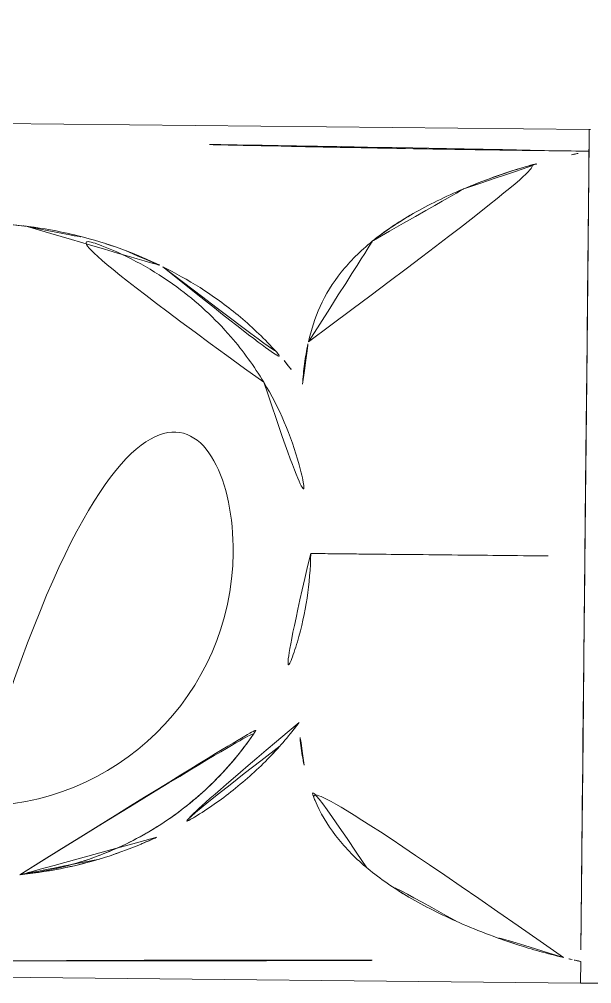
# Model space of a CAD drawing. Extents: x 16296681342 to 16296681993, y -37409617230 to -37409616753.
# Drawn here: x 16296681560.4 to 16296681571.8, y -37409617089.87 to -37409617070.67 of the extents above; entities that cross this region are included whole.
import ezdxf

# ---------------------------------------------------------------- set-up
doc = ezdxf.new("R2010")
doc.units = 0
doc.header["$LTSCALE"] = 10
doc.header["$MEASUREMENT"] = 0
doc.layers.get('0').update_dxf_attribs({"linetype": 'CONTINUOUS'})

msp = doc.modelspace()

# ---------------------------------------------------------------- linework, layer by layer
at = {"linetype": 'Continuous', "lineweight": 0, "extrusion": (0.010302, 0.999947, -2.22045e-16)}
for p, q in [((16296681521.750271, -37409617072.347679, -49.691856), (16296681571.74762, -37409617072.862793, -49.691856)), ((16296681571.747629, -37409617072.862793, -49.691856), (16296681521.75028, -37409617072.347679, -49.691856)), ((16296681571.747629, -37409617072.862793, -49.691856), (16296681521.75028, -37409617072.347679, -49.691856)), ((16296681571.747629, -37409617072.862297, -49.691856), (16296681571.743179, -37409617073.294769, -49.691856)), ((16296681571.747629, -37409617072.862297, -49.691856), (16296681571.747629, -37409617072.862328, -49.691856)), ((16296681571.747629, -37409617072.862297, -49.691856), (16296681571.747629, -37409617072.862297, -49.691856)), ((16296681571.743179, -37409617073.294769, -49.691856), (16296681571.743179, -37409617073.294769, -49.691856)), ((16296681560.54417, -37409617074.790993, -49.691856), (16296681560.54491, -37409617074.791077, -49.691856)), ((16296681560.411209, -37409617087.702133, -49.691856), (16296681560.411539, -37409617087.702103, -49.691856)), ((16296681560.4114, -37409617087.70211, -49.691856), (16296681560.411539, -37409617087.702103, -49.691856)), ((16296681521.57515, -37409617089.345886, -49.691856), (16296681571.572491, -37409617089.861, -49.691856)), ((16296681521.57515, -37409617089.345886, -49.691856), (16296681571.572491, -37409617089.861, -49.691856)), ((16296681521.575159, -37409617089.345886, -49.691856), (16296681571.572491, -37409617089.861, -49.691856)), ((16296681571.57695, -37409617089.428932, -49.691856), (16296681571.572491, -37409617089.861488, -49.691856)), ((16296681571.57695, -37409617089.428932, -49.691856), (16296681571.572491, -37409617089.86145, -49.691856)), ((16296681571.572491, -37409617089.86145, -49.691856), (16296681571.572491, -37409617089.861488, -49.691856)), ((16296681571.572491, -37409617089.861488, -49.691856), (16296681571.572491, -37409617089.861488, -49.691856))]:
    msp.add_line(p, q, dxfattribs=at)
at = {"linetype": 'Continuous', "lineweight": 0}
msp.add_arc((16296681559.56069, -37409617081.237267, -49.691856), 5.1, 269.4097517, 89.4097517, dxfattribs=at)
msp.add_arc((16296681559.56069, -37409617081.237267, -49.691856), 5.1, 269.4097517, 89.4097517, dxfattribs=at)
at = {"linetype": 'Continuous', "lineweight": 0, "extrusion": (-2.28757e-18, -2.22033e-16, -1)}
for centre, major_axis, ratio, start_param, end_param in [((16296681577.909031, -37409617082.027313, -49.691856), (12.266459, -4.29202), 0.643098173, -2.336698792, -2.304677947), ((16296681577.909031, -37409617082.027313, -49.691856), (12.266459, -4.29202), 0.643098173, -2.336698792, -2.304677947), ((16296681577.93981, -37409617080.775871, -49.691856), (-12.40114, -4.066329), 0.643933279, -0.820873354, -0.80489897), ((16296681577.93981, -37409617080.775871, -49.691856), (-12.40114, -4.066329), 0.643933279, -0.836772915, -0.80489897), ((16296681577.93981, -37409617080.775871, -49.691856), (-12.40114, -4.066329), 0.643933279, -0.836772915, -0.820873354)]:
    msp.add_ellipse(centre, major_axis=major_axis, ratio=ratio, start_param=start_param, end_param=end_param, dxfattribs=at)
at = {"linetype": 'Continuous', "lineweight": 0}
msp.add_ellipse((16296681560.5856, -37409617077.165916, -49.691856), major_axis=(-3.919713, 0.842796), ratio=0.582248328, start_param=-1.435765292, end_param=-1.233596046, dxfattribs=at)
msp.add_ellipse((16296681560.5856, -37409617077.165916, -49.691856), major_axis=(-3.919713, 0.842796), ratio=0.582248328, start_param=-1.435765292, end_param=-1.233596046, dxfattribs=at)
for points, knots in [([(16296681597.24876, -37409617070.668289, -49.691856), (16296681596.65003, -37409617072.288879, -49.691856), (16296681595.92926, -37409617073.914848, -49.691856), (16296681594.243959, -37409617076.958221, -49.691856), (16296681593.29026, -37409617078.39576, -49.691856), (16296681591.200001, -37409617080.99395, -49.691856), (16296681590.078659, -37409617082.17601, -49.691856), (16296681587.6831, -37409617084.28791, -49.691856), (16296681586.40925, -37409617085.234703, -49.691856), (16296681583.76182, -37409617086.853752, -49.691856), (16296681582.38905, -37409617087.543602, -49.691856), (16296681579.601339, -37409617088.643097, -49.691856), (16296681578.179899, -37409617089.069031, -49.691856), (16296681576.03643, -37409617089.50692, -49.691856), (16296681575.333941, -37409617089.619217, -49.691856), (16296681573.616369, -37409617089.817451, -49.691856), (16296681572.59284, -37409617089.871979, -49.691856), (16296681571.572491, -37409617089.861473, -49.691856)], [0, 0, 0, 0, 6.098894784, 6.098894784, 11.836618186, 11.836618186, 17.102555792, 17.102555792, 22.117539014, 22.117539014, 26.835699607, 26.835699607, 31.305347433, 31.305347433, 33.443554999, 33.443554999, 36.504766768, 36.504766768, 36.504766768, 36.504766768]), ([(16296681571.747629, -37409617072.862328, -49.691856), (16296681571.747629, -37409617072.862183, -49.691856), (16296681571.74464, -37409617073.152153, -49.691856), (16296681571.73896, -37409617073.704071, -49.691856), (16296681571.73469, -37409617074.117783, -49.691856), (16296681571.72891, -37409617074.678596, -49.691856), (16296681571.721979, -37409617075.352081, -49.691856), (16296681571.71966, -37409617075.576729, -49.691856), (16296681571.71722, -37409617075.813957, -49.691856), (16296681571.714661, -37409617076.062523, -49.691856), (16296681571.70442, -37409617077.056343, -49.691856), (16296681571.69231, -37409617078.231247, -49.691856), (16296681571.679541, -37409617079.470573, -49.691856), (16296681571.673161, -37409617080.090317, -49.691856), (16296681571.666611, -37409617080.726158, -49.691856), (16296681571.660061, -37409617081.361893, -49.691856), (16296681571.653509, -37409617081.997627, -49.691856), (16296681571.646959, -37409617082.633476, -49.691856), (16296681571.64057, -37409617083.25322, -49.691856), (16296681571.6278, -37409617084.492538, -49.691856), (16296681571.6157, -37409617085.667458, -49.691856), (16296681571.605459, -37409617086.661278, -49.691856), (16296681571.6029, -37409617086.909843, -49.691856), (16296681571.600451, -37409617087.147057, -49.691856), (16296681571.598141, -37409617087.371712, -49.691856), (16296681571.5912, -37409617088.045197, -49.691856), (16296681571.585421, -37409617088.606018, -49.691856), (16296681571.58116, -37409617089.019722, -49.691856), (16296681571.57547, -37409617089.57164, -49.691856), (16296681571.572491, -37409617089.861618, -49.691856), (16296681571.572491, -37409617089.861473, -49.691856)], [0.0000086778, 0.0000086778, 0.0000086778, 0.0000086778, 0.1428949628, 0.1428949628, 0.1428949628, 0.25, 0.25, 0.25, 0.2857257127, 0.2857257127, 0.2857257127, 0.4285684529, 0.4285684529, 0.4285684529, 0.5, 0.5, 0.5, 0.5714314785, 0.5714314785, 0.5714314785, 0.7142742589, 0.7142742589, 0.7142742589, 0.75, 0.75, 0.75, 0.8571049141, 0.8571049141, 0.8571049141, 0.9999912582, 0.9999912582, 0.9999912582, 0.9999912582]), ([(16296681571.743139, -37409617073.294769, -49.691856), (16296681571.269541, -37409617073.289368, -49.691856), (16296681570.795361, -37409617073.283363, -49.691856), (16296681570.320681, -37409617073.276817, -49.691856), (16296681570.083349, -37409617073.273537, -49.691856), (16296681569.845881, -37409617073.270142, -49.691856), (16296681569.608311, -37409617073.266617, -49.691856), (16296681569.489519, -37409617073.264847, -49.691856), (16296681569.370701, -37409617073.263069, -49.691856), (16296681569.25186, -37409617073.261253, -49.691856), (16296681569.19244, -37409617073.260338, -49.691856), (16296681569.133011, -37409617073.259422, -49.691856), (16296681569.07357, -37409617073.258499, -49.691856), (16296681569.014139, -37409617073.257584, -49.691856), (16296681568.91725, -37409617073.256058, -49.691856), (16296681568.895241, -37409617073.255707, -49.691856), (16296681568.7192, -37409617073.252937, -49.691856), (16296681568.39352, -37409617073.247688, -49.691856), (16296681567.917681, -37409617073.239372, -49.691856), (16296681567.67976, -37409617073.235207, -49.691856), (16296681567.404289, -37409617073.230278, -49.691856), (16296681567.09116, -37409617073.224426, -49.691856), (16296681566.934601, -37409617073.221519, -49.691856), (16296681566.76862, -37409617073.218369, -49.691856), (16296681566.59321, -37409617073.214973, -49.691856), (16296681566.417801, -37409617073.211594, -49.691856), (16296681566.18273, -37409617073.206932, -49.691856), (16296681566.03866, -37409617073.204033, -49.691856), (16296681563.733601, -37409617073.157631, -49.691856), (16296681561.817671, -37409617073.108963, -49.691856), (16296681560.29952, -37409617073.068672, -49.691856)], [0, 0, 0, 0, 0.125, 0.125, 0.125, 0.1875, 0.1875, 0.1875, 0.21875, 0.21875, 0.21875, 0.234375, 0.234375, 0.234375, 0.25, 0.25, 0.25, 0.375, 0.375, 0.375, 0.4375, 0.4375, 0.4375, 0.46875, 0.46875, 0.46875, 0.5, 0.5, 0.5, 1, 1, 1, 1]), ([(16296681571.743139, -37409617073.294769, -49.691856), (16296681571.269541, -37409617073.289368, -49.691856), (16296681570.795361, -37409617073.283363, -49.691856), (16296681570.320681, -37409617073.276817, -49.691856), (16296681570.083349, -37409617073.273537, -49.691856), (16296681569.845881, -37409617073.270142, -49.691856), (16296681569.608311, -37409617073.266617, -49.691856), (16296681569.489519, -37409617073.264847, -49.691856), (16296681569.370701, -37409617073.263069, -49.691856), (16296681569.25186, -37409617073.261253, -49.691856), (16296681569.19244, -37409617073.260338, -49.691856), (16296681569.133011, -37409617073.259422, -49.691856), (16296681569.07357, -37409617073.258499, -49.691856), (16296681569.014139, -37409617073.257584, -49.691856), (16296681568.91725, -37409617073.256058, -49.691856), (16296681568.895241, -37409617073.255707, -49.691856), (16296681568.7192, -37409617073.252937, -49.691856), (16296681568.39352, -37409617073.247688, -49.691856), (16296681567.917681, -37409617073.239372, -49.691856), (16296681567.67976, -37409617073.235207, -49.691856), (16296681567.404289, -37409617073.230278, -49.691856), (16296681567.09116, -37409617073.224426, -49.691856), (16296681566.934601, -37409617073.221519, -49.691856), (16296681566.76862, -37409617073.218369, -49.691856), (16296681566.59321, -37409617073.214973, -49.691856), (16296681566.417801, -37409617073.211594, -49.691856), (16296681566.18273, -37409617073.206932, -49.691856), (16296681566.03866, -37409617073.204033, -49.691856), (16296681563.733601, -37409617073.157631, -49.691856), (16296681561.817671, -37409617073.108963, -49.691856), (16296681560.29952, -37409617073.068672, -49.691856)], [0, 0, 0, 0, 0.125, 0.125, 0.125, 0.1875, 0.1875, 0.1875, 0.21875, 0.21875, 0.21875, 0.234375, 0.234375, 0.234375, 0.25, 0.25, 0.25, 0.375, 0.375, 0.375, 0.4375, 0.4375, 0.4375, 0.46875, 0.46875, 0.46875, 0.5, 0.5, 0.5, 1, 1, 1, 1]), ([(16296681566.157829, -37409617077.091301, -49.691856), (16296681566.21331, -37409617076.848221, -49.691856), (16296681566.289089, -37409617076.613037, -49.691856), (16296681566.39179, -37409617076.387497, -49.691856), (16296681566.500601, -37409617076.148537, -49.691856), (16296681566.639629, -37409617075.920418, -49.691856), (16296681566.81189, -37409617075.703957, -49.691856), (16296681566.98414, -37409617075.487503, -49.691856), (16296681567.189619, -37409617075.282707, -49.691856), (16296681567.428169, -37409617075.088768, -49.691856), (16296681567.666731, -37409617074.894821, -49.691856), (16296681567.93836, -37409617074.711723, -49.691856), (16296681568.24226, -37409617074.537857, -49.691856), (16296681568.54615, -37409617074.363991, -49.691856), (16296681568.88232, -37409617074.199371, -49.691856), (16296681569.247749, -37409617074.044968, -49.691856), (16296681569.62558, -37409617073.885307, -49.691856), (16296681570.0347, -37409617073.73658, -49.691856), (16296681570.468161, -37409617073.606483, -49.691856), (16296681570.766239, -37409617073.517014, -49.691856), (16296681571.07583, -37409617073.436348, -49.691856), (16296681571.395491, -37409617073.366158, -49.691856)], [0, 0, 0, 0, 0.141101593, 0.141101593, 0.141101593, 0.290606146, 0.290606146, 0.290606146, 0.440110698, 0.440110698, 0.440110698, 0.589615251, 0.589615251, 0.589615251, 0.739119803, 0.739119803, 0.739119803, 0.893698037, 0.893698037, 0.893698037, 1, 1, 1, 1]), ([(16296681569.272169, -37409617074.034683, -49.691856), (16296681569.64319, -37409617073.878929, -49.691856), (16296681570.044029, -37409617073.73378, -49.691856), (16296681570.468161, -37409617073.606483, -49.691856), (16296681570.766239, -37409617073.517014, -49.691856), (16296681571.07583, -37409617073.436348, -49.691856), (16296681571.395491, -37409617073.366158, -49.691856)], [0.742444862, 0.742444862, 0.742444862, 0.742444862, 0.8936980373, 0.8936980373, 0.8936980373, 1, 1, 1, 1]), ([(16296681571.659599, -37409617081.361893, -49.691856), (16296681571.66622, -37409617080.726181, -49.691856), (16296681571.672859, -37409617080.090302, -49.691856), (16296681571.67931, -37409617079.470573, -49.691856), (16296681571.69083, -37409617078.363037, -49.691856), (16296681571.70174, -37409617077.307167, -49.691856), (16296681571.711081, -37409617076.386581, -49.691856), (16296681571.712191, -37409617076.276604, -49.691856), (16296681571.713289, -37409617076.168533, -49.691856), (16296681571.714371, -37409617076.062508, -49.691856), (16296681571.724501, -37409617075.069183, -49.691856), (16296681571.733009, -37409617074.256042, -49.691856), (16296681571.738819, -37409617073.704063, -49.691856), (16296681571.74049, -37409617073.545914, -49.691856), (16296681571.74193, -37409617073.40921, -49.691856), (16296681571.743139, -37409617073.29467, -49.691856)], [0, 0, 0, 0, 0.17939837, 0.17939837, 0.17939837, 0.5, 0.5, 0.5, 0.538301801, 0.538301801, 0.538301801, 0.897174995, 0.897174995, 0.897174995, 1, 1, 1, 1]), ([(16296681571.73266, -37409617074.291924, -49.691856), (16296681571.734949, -37409617074.072357, -49.691856), (16296681571.73702, -37409617073.875603, -49.691856), (16296681571.738819, -37409617073.704063, -49.691856), (16296681571.74049, -37409617073.545914, -49.691856), (16296681571.74193, -37409617073.40921, -49.691856), (16296681571.743139, -37409617073.29467, -49.691856)], [0.7856506378, 0.7856506378, 0.7856506378, 0.7856506378, 0.8971749949, 0.8971749949, 0.8971749949, 1, 1, 1, 1]), ([(16296681567.449881, -37409617075.071228, -49.691856), (16296681567.68317, -37409617074.883774, -49.691856), (16296681567.94754, -37409617074.706467, -49.691856), (16296681568.24226, -37409617074.537857, -49.691856), (16296681568.54615, -37409617074.363991, -49.691856), (16296681568.88232, -37409617074.199371, -49.691856), (16296681569.247749, -37409617074.044968, -49.691856), (16296681569.255871, -37409617074.041527, -49.691856), (16296681569.264021, -37409617074.038101, -49.691856), (16296681569.272169, -37409617074.034683, -49.691856)], [0.4446255049, 0.4446255049, 0.4446255049, 0.4446255049, 0.5896152508, 0.5896152508, 0.5896152508, 0.7391198033, 0.7391198033, 0.7391198033, 0.742444862, 0.742444862, 0.742444862, 0.742444862]), ([(16296681560.55953, -37409617074.793053, -49.691856), (16296681560.56925, -37409617074.794197, -49.691856), (16296681560.57897, -37409617074.795387, -49.691856), (16296681560.58869, -37409617074.796593, -49.691856), (16296681560.87841, -37409617074.832329, -49.691856), (16296681561.170731, -37409617074.884499, -49.691856), (16296681561.462811, -37409617074.953011, -49.691856), (16296681562.04698, -37409617075.090027, -49.691856), (16296681562.63022, -37409617075.292458, -49.691856), (16296681563.18734, -37409617075.560562, -49.691856), (16296681563.211309, -37409617075.572098, -49.691856), (16296681563.235229, -37409617075.583763, -49.691856), (16296681563.2591, -37409617075.595543, -49.691856)], [0, 0, 0, 0, 0.0107567867, 0.0107567867, 0.0107567867, 0.3313094107, 0.3313094107, 0.3313094107, 0.9724146586, 0.9724146586, 0.9724146586, 0.9999999997, 0.9999999997, 0.9999999997, 0.9999999997]), ([(16296681560.55953, -37409617074.793053, -49.691856), (16296681560.56925, -37409617074.794197, -49.691856), (16296681560.57897, -37409617074.795387, -49.691856), (16296681560.58869, -37409617074.796593, -49.691856), (16296681560.87841, -37409617074.832329, -49.691856), (16296681561.170731, -37409617074.884499, -49.691856), (16296681561.462811, -37409617074.953011, -49.691856), (16296681561.685169, -37409617075.005173, -49.691856), (16296681561.907379, -37409617075.066803, -49.691856), (16296681562.12808, -37409617075.137917, -49.691856)], [0, 0, 0, 0, 0.0107567867, 0.0107567867, 0.0107567867, 0.3313094107, 0.3313094107, 0.3313094107, 0.575333374, 0.575333374, 0.575333374, 0.575333374]), ([(16296681565.268471, -37409617077.894127, -49.691856), (16296681565.07728, -37409617077.57592, -49.691856), (16296681564.570431, -37409617076.876091, -49.691856), (16296681563.51413, -37409617075.899361, -49.691856), (16296681562.11865, -37409617075.132828, -49.691856), (16296681561.0571, -37409617074.859917, -49.691856), (16296681560.54414, -37409617074.791229, -49.691856)], [0, 0, 0, 0, 0.190624736, 0.441955884, 0.733882822, 1, 1, 1, 1]), ([(16296681565.268471, -37409617077.894127, -49.691856), (16296681565.07728, -37409617077.57592, -49.691856), (16296681564.570431, -37409617076.876091, -49.691856), (16296681563.51413, -37409617075.899361, -49.691856), (16296681562.11865, -37409617075.132828, -49.691856), (16296681561.0571, -37409617074.859917, -49.691856), (16296681560.54414, -37409617074.791229, -49.691856)], [0, 0, 0, 0, 0.190624736, 0.441955884, 0.733882822, 1, 1, 1, 1]), ([(16296681566.157829, -37409617077.091301, -49.691856), (16296681566.21331, -37409617076.848221, -49.691856), (16296681566.289089, -37409617076.613037, -49.691856), (16296681566.39179, -37409617076.387497, -49.691856), (16296681566.500601, -37409617076.148537, -49.691856), (16296681566.639629, -37409617075.920418, -49.691856), (16296681566.81189, -37409617075.703957, -49.691856), (16296681566.98414, -37409617075.487503, -49.691856), (16296681567.189619, -37409617075.282707, -49.691856), (16296681567.428169, -37409617075.088768, -49.691856), (16296681567.435381, -37409617075.082909, -49.691856), (16296681567.44261, -37409617075.077057, -49.691856), (16296681567.449881, -37409617075.071228, -49.691856)], [0, 0, 0, 0, 0.1411015935, 0.1411015935, 0.1411015935, 0.2906061459, 0.2906061459, 0.2906061459, 0.4401106984, 0.4401106984, 0.4401106984, 0.4446255049, 0.4446255049, 0.4446255049, 0.4446255049]), ([(16296681562.515459, -37409617075.273201, -49.691856), (16296681562.74247, -37409617075.358719, -49.691856), (16296681562.966949, -37409617075.454514, -49.691856), (16296681563.18734, -37409617075.560562, -49.691856), (16296681563.211309, -37409617075.572098, -49.691856), (16296681563.235229, -37409617075.583763, -49.691856), (16296681563.2591, -37409617075.595543, -49.691856)], [0.7187973064, 0.7187973064, 0.7187973064, 0.7187973064, 0.9724146586, 0.9724146586, 0.9724146586, 0.9999999997, 0.9999999997, 0.9999999997, 0.9999999997]), ([(16296681563.2591, -37409617075.595543, -49.691856), (16296681563.51264, -37409617075.720657, -49.691856), (16296681563.760509, -37409617075.859512, -49.691856), (16296681564.000469, -37409617076.012207, -49.691856), (16296681564.26302, -37409617076.179298, -49.691856), (16296681564.51609, -37409617076.362968, -49.691856), (16296681564.75713, -37409617076.562492, -49.691856), (16296681565.009439, -37409617076.771347, -49.691856), (16296681565.248569, -37409617076.997597, -49.691856), (16296681565.471741, -37409617077.239014, -49.691856), (16296681565.674919, -37409617077.458794, -49.691856), (16296681565.86488, -37409617077.691132, -49.691856), (16296681566.040449, -37409617077.934669, -49.691856)], [0, 0, 0, 0, 0.233523168, 0.233523168, 0.233523168, 0.489034511, 0.489034511, 0.489034511, 0.756500408, 0.756500408, 0.756500408, 1, 1, 1, 1]), ([(16296681563.2591, -37409617075.595543, -49.691856), (16296681563.51264, -37409617075.720657, -49.691856), (16296681563.760509, -37409617075.859512, -49.691856), (16296681564.000469, -37409617076.012207, -49.691856), (16296681564.26302, -37409617076.179298, -49.691856), (16296681564.51609, -37409617076.362968, -49.691856), (16296681564.75713, -37409617076.562492, -49.691856), (16296681565.009439, -37409617076.771347, -49.691856), (16296681565.248569, -37409617076.997597, -49.691856), (16296681565.471741, -37409617077.239014, -49.691856), (16296681565.54011, -37409617077.31295, -49.691856), (16296681565.60697, -37409617077.388321, -49.691856), (16296681565.672291, -37409617077.465057, -49.691856)], [0, 0, 0, 0, 0.2335231675, 0.2335231675, 0.2335231675, 0.4890345114, 0.4890345114, 0.4890345114, 0.7565004083, 0.7565004083, 0.7565004083, 0.8384265562, 0.8384265562, 0.8384265562, 0.8384265562]), ([(16296681571.71101, -37409617076.392982, -49.691856), (16296681571.711029, -37409617076.390846, -49.691856), (16296681571.71106, -37409617076.38871, -49.691856), (16296681571.711081, -37409617076.386581, -49.691856), (16296681571.712191, -37409617076.276604, -49.691856), (16296681571.713289, -37409617076.168533, -49.691856), (16296681571.714371, -37409617076.062508, -49.691856), (16296681571.71641, -37409617075.862358, -49.691856), (16296681571.71839, -37409617075.669518, -49.691856), (16296681571.720289, -37409617075.484657, -49.691856)], [0.4992571652, 0.4992571652, 0.4992571652, 0.4992571652, 0.5, 0.5, 0.5, 0.5383018012, 0.5383018012, 0.5383018012, 0.6106146459, 0.6106146459, 0.6106146459, 0.6106146459]), ([(16296681566.040449, -37409617077.934669, -49.691856), (16296681566.04899, -37409617077.797607, -49.691856), (16296681566.074949, -37409617077.527069, -49.691856), (16296681566.122549, -37409617077.249313, -49.691856), (16296681566.15452, -37409617077.105782, -49.691856), (16296681566.157829, -37409617077.091301, -49.691856)], [0, 0, 0, 0, 0.473484946, 0.946794463, 1, 1, 1, 1]), ([(16296681566.040449, -37409617077.934563, -49.691856), (16296681566.04899, -37409617077.797539, -49.691856), (16296681566.074949, -37409617077.527039, -49.691856), (16296681566.122549, -37409617077.249313, -49.691856), (16296681566.15452, -37409617077.105782, -49.691856), (16296681566.157829, -37409617077.091301, -49.691856)], [0.0001236538, 0.0001236538, 0.0001236538, 0.0001236538, 0.4734849463, 0.946794463, 1, 1, 1, 1]), ([(16296681565.268471, -37409617077.894127, -49.691856), (16296681565.577829, -37409617078.407112, -49.691856), (16296681565.81443, -37409617078.959099, -49.691856), (16296681566.13007, -37409617080.113022, -49.691856), (16296681566.208811, -37409617080.708549, -49.691856), (16296681566.20277, -37409617081.305717, -49.691856)], [0.000001, 0.000001, 0.000001, 0.000001, 0.1797135652, 0.1797135652, 0.3578813951, 0.3578813951, 0.3578813951, 0.3578813951]), ([(16296681565.268471, -37409617077.894127, -49.691856), (16296681565.577829, -37409617078.407112, -49.691856), (16296681565.81443, -37409617078.959099, -49.691856), (16296681566.13007, -37409617080.113022, -49.691856), (16296681566.208811, -37409617080.708549, -49.691856), (16296681566.20277, -37409617081.305717, -49.691856)], [0.000001, 0.000001, 0.000001, 0.000001, 0.1797135652, 0.1797135652, 0.3578813951, 0.3578813951, 0.3578813951, 0.3578813951]), ([(16296681571.664471, -37409617080.894432, -49.691856), (16296681571.66946, -37409617080.415291, -49.691856), (16296681571.67444, -37409617079.938316, -49.691856), (16296681571.67931, -37409617079.470573, -49.691856), (16296681571.681801, -37409617079.230492, -49.691856), (16296681571.684271, -37409617078.992844, -49.691856), (16296681571.68671, -37409617078.758469, -49.691856)], [0.043992588, 0.043992588, 0.043992588, 0.043992588, 0.1793983695, 0.1793983695, 0.1793983695, 0.2488939364, 0.2488939364, 0.2488939364, 0.2488939364]), ([(16296681566.20277, -37409617081.305717, -49.691856), (16296681566.19652, -37409617081.900963, -49.691856), (16296681566.106079, -37409617082.492828, -49.691856), (16296681565.768829, -37409617083.636574, -49.691856), (16296681565.522421, -37409617084.182152, -49.691856), (16296681565.204439, -37409617084.687622, -49.691856)], [-0.3567932184, -0.3567932184, -0.3567932184, -0.3567932184, -0.1791535104, -0.1791535104, -0.000001, -0.000001, -0.000001, -0.000001]), ([(16296681566.20277, -37409617081.305717, -49.691856), (16296681566.19652, -37409617081.900963, -49.691856), (16296681566.106079, -37409617082.492828, -49.691856), (16296681565.768829, -37409617083.636574, -49.691856), (16296681565.522421, -37409617084.182152, -49.691856), (16296681565.204439, -37409617084.687622, -49.691856)], [-0.3567932184, -0.3567932184, -0.3567932184, -0.3567932184, -0.1791535104, -0.1791535104, -0.000001, -0.000001, -0.000001, -0.000001]), ([(16296681566.20277, -37409617081.305717, -49.691856), (16296681566.22356, -37409617081.305931, -49.691856), (16296681566.25189, -37409617081.306221, -49.691856), (16296681566.2875, -37409617081.306587, -49.691856), (16296681566.371189, -37409617081.307449, -49.691856), (16296681566.495131, -37409617081.308708, -49.691856), (16296681566.65637, -37409617081.310371, -49.691856), (16296681566.81761, -37409617081.312027, -49.691856), (16296681567.01614, -37409617081.314102, -49.691856), (16296681567.244699, -37409617081.31646, -49.691856), (16296681567.473261, -37409617081.318817, -49.691856), (16296681567.73184, -37409617081.321457, -49.691856), (16296681568.010639, -37409617081.324303, -49.691856), (16296681568.289431, -37409617081.327133, -49.691856), (16296681568.58844, -37409617081.330147, -49.691856), (16296681568.897091, -37409617081.333328, -49.691856), (16296681569.20574, -37409617081.336517, -49.691856), (16296681569.524031, -37409617081.339867, -49.691856), (16296681569.84218, -37409617081.34317, -49.691856), (16296681570.16032, -37409617081.346474, -49.691856), (16296681570.478319, -37409617081.349716, -49.691856), (16296681570.784969, -37409617081.352882, -49.691856), (16296681571.09144, -37409617081.356041, -49.691856), (16296681571.38657, -37409617081.359108, -49.691856), (16296681571.659599, -37409617081.361893, -49.691856)], [0.0000000036, 0.0000000036, 0.0000000036, 0.0000000036, 0.0573038044, 0.0573038044, 0.0573038044, 0.1919862238, 0.1919862238, 0.1919862238, 0.3266686433, 0.3266686433, 0.3266686433, 0.4613510627, 0.4613510627, 0.4613510627, 0.5960334821, 0.5960334821, 0.5960334821, 0.7307159015, 0.7307159015, 0.7307159015, 0.8653983209, 0.8653983209, 0.8653983209, 1, 1, 1, 1]), ([(16296681566.20277, -37409617081.305717, -49.691856), (16296681566.22356, -37409617081.305931, -49.691856), (16296681566.25189, -37409617081.306221, -49.691856), (16296681566.2875, -37409617081.306587, -49.691856), (16296681566.371189, -37409617081.307449, -49.691856), (16296681566.495131, -37409617081.308708, -49.691856), (16296681566.65637, -37409617081.310371, -49.691856), (16296681566.81761, -37409617081.312027, -49.691856), (16296681567.01614, -37409617081.314102, -49.691856), (16296681567.244699, -37409617081.31646, -49.691856), (16296681567.473261, -37409617081.318817, -49.691856), (16296681567.73184, -37409617081.321457, -49.691856), (16296681568.010639, -37409617081.324303, -49.691856), (16296681568.289431, -37409617081.327133, -49.691856), (16296681568.58844, -37409617081.330147, -49.691856), (16296681568.897091, -37409617081.333328, -49.691856), (16296681569.20574, -37409617081.336517, -49.691856), (16296681569.524031, -37409617081.339867, -49.691856), (16296681569.84218, -37409617081.34317, -49.691856), (16296681570.16032, -37409617081.346474, -49.691856), (16296681570.478319, -37409617081.349716, -49.691856), (16296681570.784969, -37409617081.352882, -49.691856), (16296681571.09144, -37409617081.356041, -49.691856), (16296681571.38657, -37409617081.359108, -49.691856), (16296681571.659599, -37409617081.361893, -49.691856)], [0.0000000036, 0.0000000036, 0.0000000036, 0.0000000036, 0.0573038044, 0.0573038044, 0.0573038044, 0.1919862238, 0.1919862238, 0.1919862238, 0.3266686433, 0.3266686433, 0.3266686433, 0.4613510627, 0.4613510627, 0.4613510627, 0.5960334821, 0.5960334821, 0.5960334821, 0.7307159015, 0.7307159015, 0.7307159015, 0.8653983209, 0.8653983209, 0.8653983209, 1, 1, 1, 1]), ([(16296681571.659599, -37409617081.361893, -49.691856), (16296681571.65522, -37409617081.787697, -49.691856), (16296681571.65056, -37409617082.212303, -49.691856), (16296681571.64617, -37409617082.632881, -49.691856), (16296681571.641411, -37409617083.087517, -49.691856), (16296681571.636959, -37409617083.537453, -49.691856), (16296681571.63258, -37409617083.975883, -49.691856), (16296681571.62837, -37409617084.39782, -49.691856), (16296681571.624241, -37409617084.809113, -49.691856), (16296681571.620199, -37409617085.204369, -49.691856), (16296681571.61615, -37409617085.599411, -49.691856), (16296681571.6122, -37409617085.978439, -49.691856), (16296681571.608521, -37409617086.337257, -49.691856), (16296681571.604839, -37409617086.696068, -49.691856), (16296681571.601379, -37409617087.034477, -49.691856), (16296681571.59819, -37409617087.348663, -49.691856), (16296681571.594999, -37409617087.662933, -49.691856), (16296681571.592079, -37409617087.95295, -49.691856), (16296681571.589399, -37409617088.215057, -49.691856), (16296681571.586611, -37409617088.48777, -49.691856), (16296681571.58408, -37409617088.730263, -49.691856), (16296681571.58193, -37409617088.938911, -49.691856), (16296681571.579941, -37409617089.131531, -49.691856), (16296681571.57827, -37409617089.295303, -49.691856), (16296681571.57691, -37409617089.428871, -49.691856)], [0, 0, 0, 0, 0.120157691, 0.120157691, 0.120157691, 0.250048936, 0.250048936, 0.250048936, 0.375057775, 0.375057775, 0.375057775, 0.5, 0.5, 0.5, 0.62493972, 0.62493972, 0.62493972, 0.749917802, 0.749917802, 0.749917802, 0.879953358, 0.879953358, 0.879953358, 1, 1, 1, 1]), ([(16296681571.654699, -37409617081.82946, -49.691856), (16296681571.65184, -37409617082.098396, -49.691856), (16296681571.648951, -37409617082.366463, -49.691856), (16296681571.64617, -37409617082.632881, -49.691856), (16296681571.641451, -37409617083.083702, -49.691856), (16296681571.63703, -37409617083.529892, -49.691856), (16296681571.63269, -37409617083.964821, -49.691856)], [0.0440394607, 0.0440394607, 0.0440394607, 0.0440394607, 0.120157691, 0.120157691, 0.120157691, 0.2489570807, 0.2489570807, 0.2489570807, 0.2489570807]), ([(16296681571.63269, -37409617083.964821, -49.691856), (16296681571.63266, -37409617083.968513, -49.691856), (16296681571.63262, -37409617083.972191, -49.691856), (16296681571.63258, -37409617083.975883, -49.691856), (16296681571.62837, -37409617084.39782, -49.691856), (16296681571.624241, -37409617084.809113, -49.691856), (16296681571.620199, -37409617085.204369, -49.691856), (16296681571.616171, -37409617085.597351, -49.691856), (16296681571.61224, -37409617085.974487, -49.691856), (16296681571.60858, -37409617086.33165, -49.691856)], [0.2489570807, 0.2489570807, 0.2489570807, 0.2489570807, 0.2500489362, 0.2500489362, 0.2500489362, 0.3750577746, 0.3750577746, 0.3750577746, 0.4993489249, 0.4993489249, 0.4993489249, 0.4993489249]), ([(16296681565.971029, -37409617084.672623, -49.691856), (16296681565.79048, -37409617084.912483, -49.691856), (16296681565.595779, -37409617085.140862, -49.691856), (16296681565.388109, -37409617085.356407, -49.691856), (16296681565.160009, -37409617085.593163, -49.691856), (16296681564.916269, -37409617085.814438, -49.691856), (16296681564.65971, -37409617086.018059, -49.691856), (16296681564.41461, -37409617086.212578, -49.691856), (16296681564.15781, -37409617086.390991, -49.691856), (16296681563.89187, -37409617086.552628, -49.691856), (16296681563.648821, -37409617086.700363, -49.691856), (16296681563.39814, -37409617086.834068, -49.691856), (16296681563.14208, -37409617086.953941, -49.691856)], [0.000000441, 0.000000441, 0.000000441, 0.000000441, 0.2434995917, 0.2434995917, 0.2434995917, 0.5109654886, 0.5109654886, 0.5109654886, 0.7664768325, 0.7664768325, 0.7664768325, 1, 1, 1, 1]), ([(16296681560.41151, -37409617087.701828, -49.691856), (16296681560.548479, -37409617087.686333, -49.691856), (16296681560.68494, -37409617087.666473, -49.691856), (16296681560.820709, -37409617087.642311, -49.691856), (16296681561.25313, -37409617087.565353, -49.691856), (16296681561.67856, -37409617087.444672, -49.691856), (16296681562.087379, -37409617087.282463, -49.691856), (16296681562.482149, -37409617087.125809, -49.691856), (16296681562.86145, -37409617086.930443, -49.691856), (16296681563.21784, -37409617086.700302, -49.691856), (16296681563.5758, -37409617086.469162, -49.691856), (16296681563.91065, -37409617086.20295, -49.691856), (16296681564.2167, -37409617085.906647, -49.691856), (16296681564.52416, -37409617085.609001, -49.691856), (16296681564.802549, -37409617085.280952, -49.691856), (16296681565.04604, -37409617084.928322, -49.691856), (16296681565.100611, -37409617084.849289, -49.691856), (16296681565.153419, -37409617084.76902, -49.691856), (16296681565.204439, -37409617084.687622, -49.691856)], [0.0000000912, 0.0000000912, 0.0000000912, 0.0000000912, 0.0706795472, 0.0706795472, 0.0706795472, 0.2957925973, 0.2957925973, 0.2957925973, 0.5131719712, 0.5131719712, 0.5131719712, 0.731504571, 0.731504571, 0.731504571, 0.950842294, 0.950842294, 0.950842294, 1, 1, 1, 1]), ([(16296681560.411579, -37409617087.702087, -49.691856), (16296681560.411711, -37409617087.702072, -49.691856), (16296681560.801979, -37409617087.657944, -49.691856), (16296681561.57999, -37409617087.497871, -49.691856), (16296681562.6127, -37409617087.080421, -49.691856), (16296681563.531679, -37409617086.51757, -49.691856), (16296681564.372391, -37409617085.801727, -49.691856), (16296681564.909349, -37409617085.146004, -49.691856), (16296681565.172371, -37409617084.738823, -49.691856), (16296681565.204439, -37409617084.687622, -49.691856)], [0, 0, 0, 0, 0.000063624, 0.20137443, 0.405106843, 0.568187606, 0.751963197, 0.969086149, 1, 1, 1, 1]), ([(16296681560.411579, -37409617087.702087, -49.691856), (16296681560.411711, -37409617087.702072, -49.691856), (16296681560.801979, -37409617087.657944, -49.691856), (16296681561.57999, -37409617087.497871, -49.691856), (16296681562.6127, -37409617087.080421, -49.691856), (16296681563.531679, -37409617086.51757, -49.691856), (16296681564.372391, -37409617085.801727, -49.691856), (16296681564.909349, -37409617085.146004, -49.691856), (16296681565.172371, -37409617084.738823, -49.691856), (16296681565.204439, -37409617084.687622, -49.691856)], [0, 0, 0, 0, 0.000063624, 0.20137443, 0.405106843, 0.568187606, 0.751963197, 0.969086149, 1, 1, 1, 1]), ([(16296681566.070999, -37409617085.518219, -49.691856), (16296681566.068001, -37409617085.503677, -49.691856), (16296681566.03899, -37409617085.359512, -49.691856), (16296681565.99712, -37409617085.080833, -49.691856), (16296681565.97674, -37409617084.809822, -49.691856), (16296681565.971029, -37409617084.672623, -49.691856)], [0, 0, 0, 0, 0.0532050561, 0.5265144075, 0.9999991966, 0.9999991966, 0.9999991966, 0.9999991966]), ([(16296681566.070999, -37409617085.518219, -49.691856), (16296681566.068001, -37409617085.503677, -49.691856), (16296681566.03899, -37409617085.359512, -49.691856), (16296681565.997129, -37409617085.080872, -49.691856), (16296681565.976749, -37409617084.809891, -49.691856), (16296681565.971029, -37409617084.672722, -49.691856)], [0, 0, 0, 0, 0.0532050561, 0.5265144075, 0.9998755344, 0.9998755344, 0.9998755344, 0.9998755344]), ([(16296681565.593281, -37409617085.134537, -49.691856), (16296681565.526381, -37409617085.209923, -49.691856), (16296681565.457979, -37409617085.28389, -49.691856), (16296681565.388109, -37409617085.356407, -49.691856), (16296681565.160009, -37409617085.593163, -49.691856), (16296681564.916269, -37409617085.814438, -49.691856), (16296681564.65971, -37409617086.018059, -49.691856), (16296681564.41461, -37409617086.212578, -49.691856), (16296681564.15781, -37409617086.390991, -49.691856), (16296681563.89187, -37409617086.552628, -49.691856), (16296681563.648821, -37409617086.700363, -49.691856), (16296681563.39814, -37409617086.834068, -49.691856), (16296681563.14208, -37409617086.953941, -49.691856)], [0.1615733896, 0.1615733896, 0.1615733896, 0.1615733896, 0.2434995917, 0.2434995917, 0.2434995917, 0.5109654886, 0.5109654886, 0.5109654886, 0.7664768325, 0.7664768325, 0.7664768325, 1, 1, 1, 1]), ([(16296681567.321159, -37409617087.564484, -49.691856), (16296681567.31402, -37409617087.558487, -49.691856), (16296681567.30691, -37409617087.552513, -49.691856), (16296681567.299829, -37409617087.546501, -49.691856), (16296681567.065319, -37409617087.347679, -49.691856), (16296681566.8641, -37409617087.138702, -49.691856), (16296681566.696341, -37409617086.918739, -49.691856), (16296681566.52858, -37409617086.698776, -49.691856), (16296681566.394291, -37409617086.467827, -49.691856), (16296681566.290421, -37409617086.226677, -49.691856), (16296681566.19239, -37409617085.999077, -49.691856), (16296681566.12146, -37409617085.76239, -49.691856), (16296681566.070999, -37409617085.518219, -49.691856)], [0.5553749288, 0.5553749288, 0.5553749288, 0.5553749288, 0.5598892998, 0.5598892998, 0.5598892998, 0.7093938529, 0.7093938529, 0.7093938529, 0.8588984059, 0.8588984059, 0.8588984059, 1, 1, 1, 1]), ([(16296681571.23081, -37409617089.350487, -49.691856), (16296681570.912661, -37409617089.27372, -49.691856), (16296681570.604799, -37409617089.186699, -49.691856), (16296681570.30862, -37409617089.09111, -49.691856), (16296681569.877939, -37409617088.952103, -49.691856), (16296681569.47197, -37409617088.794968, -49.691856), (16296681569.097509, -37409617088.627571, -49.691856), (16296681568.735331, -37409617088.465668, -49.691856), (16296681568.40263, -37409617088.294159, -49.691856), (16296681568.102381, -37409617088.114067, -49.691856), (16296681567.80213, -37409617087.933983, -49.691856), (16296681567.53433, -37409617087.745323, -49.691856), (16296681567.299829, -37409617087.546501, -49.691856), (16296681567.065319, -37409617087.347679, -49.691856), (16296681566.8641, -37409617087.138702, -49.691856), (16296681566.696341, -37409617086.918739, -49.691856), (16296681566.52858, -37409617086.698776, -49.691856), (16296681566.394291, -37409617086.467827, -49.691856), (16296681566.290421, -37409617086.226677, -49.691856), (16296681566.19239, -37409617085.999077, -49.691856), (16296681566.12146, -37409617085.76239, -49.691856), (16296681566.070999, -37409617085.518219, -49.691856)], [0, 0, 0, 0, 0.106301959, 0.106301959, 0.106301959, 0.260880194, 0.260880194, 0.260880194, 0.410384747, 0.410384747, 0.410384747, 0.5598893, 0.5598893, 0.5598893, 0.709393853, 0.709393853, 0.709393853, 0.858898406, 0.858898406, 0.858898406, 1, 1, 1, 1]), ([(16296681571.60858, -37409617086.33165, -49.691856), (16296681571.608561, -37409617086.333519, -49.691856), (16296681571.60854, -37409617086.335388, -49.691856), (16296681571.608521, -37409617086.337257, -49.691856), (16296681571.60527, -37409617086.654343, -49.691856), (16296681571.60219, -37409617086.95549, -49.691856), (16296681571.59931, -37409617087.23806, -49.691856)], [0.4993489249, 0.4993489249, 0.4993489249, 0.4993489249, 0.5, 0.5, 0.5, 0.6104089704, 0.6104089704, 0.6104089704, 0.6104089704]), ([(16296681563.14208, -37409617086.953941, -49.691856), (16296681563.11797, -37409617086.965233, -49.691856), (16296681563.093809, -37409617086.976387, -49.691856), (16296681563.069611, -37409617086.987427, -49.691856), (16296681562.50709, -37409617087.243973, -49.691856), (16296681561.9198, -37409617087.434334, -49.691856), (16296681561.33292, -37409617087.559303, -49.691856), (16296681561.039471, -37409617087.621773, -49.691856), (16296681560.74614, -37409617087.667908, -49.691856), (16296681560.45573, -37409617087.697693, -49.691856), (16296681560.44101, -37409617087.699203, -49.691856), (16296681560.426291, -37409617087.700661, -49.691856), (16296681560.411579, -37409617087.702087, -49.691856)], [0.0000000003, 0.0000000003, 0.0000000003, 0.0000000003, 0.0274341233, 0.0274341233, 0.0274341233, 0.6650249423, 0.6650249423, 0.6650249423, 0.9838203518, 0.9838203518, 0.9838203518, 0.9999851687, 0.9999851687, 0.9999851687, 0.9999851687]), ([(16296681563.14208, -37409617086.953941, -49.691856), (16296681563.11797, -37409617086.965233, -49.691856), (16296681563.093809, -37409617086.976387, -49.691856), (16296681563.069611, -37409617086.987427, -49.691856), (16296681562.84753, -37409617087.088707, -49.691856), (16296681562.62159, -37409617087.179672, -49.691856), (16296681562.393339, -37409617087.260368, -49.691856)], [0.0000000003, 0.0000000003, 0.0000000003, 0.0000000003, 0.0274341233, 0.0274341233, 0.0274341233, 0.279152164, 0.279152164, 0.279152164, 0.279152164]), ([(16296681571.59931, -37409617087.23806, -49.691856), (16296681571.59894, -37409617087.275253, -49.691856), (16296681571.59856, -37409617087.312119, -49.691856), (16296681571.59819, -37409617087.348663, -49.691856), (16296681571.594999, -37409617087.662933, -49.691856), (16296681571.592079, -37409617087.95295, -49.691856), (16296681571.589399, -37409617088.215057, -49.691856), (16296681571.588631, -37409617088.289726, -49.691856), (16296681571.587891, -37409617088.362137, -49.691856), (16296681571.58717, -37409617088.43222, -49.691856)], [0.6104089704, 0.6104089704, 0.6104089704, 0.6104089704, 0.6249397202, 0.6249397202, 0.6249397202, 0.7499178015, 0.7499178015, 0.7499178015, 0.785526153, 0.785526153, 0.785526153, 0.785526153]), ([(16296681561.999741, -37409617087.388763, -49.691856), (16296681561.77832, -37409617087.455048, -49.691856), (16296681561.55559, -37409617087.511879, -49.691856), (16296681561.33292, -37409617087.559303, -49.691856), (16296681561.039471, -37409617087.621773, -49.691856), (16296681560.74614, -37409617087.667908, -49.691856), (16296681560.45573, -37409617087.697693, -49.691856), (16296681560.44101, -37409617087.699203, -49.691856), (16296681560.426291, -37409617087.700661, -49.691856), (16296681560.411579, -37409617087.702087, -49.691856)], [0.4231107391, 0.4231107391, 0.4231107391, 0.4231107391, 0.6650249423, 0.6650249423, 0.6650249423, 0.9838203518, 0.9838203518, 0.9838203518, 0.9999851687, 0.9999851687, 0.9999851687, 0.9999851687]), ([(16296681569.121691, -37409617088.638351, -49.691856), (16296681569.113621, -37409617088.634758, -49.691856), (16296681569.105551, -37409617088.631157, -49.691856), (16296681569.097509, -37409617088.627571, -49.691856), (16296681568.735331, -37409617088.465668, -49.691856), (16296681568.40263, -37409617088.294159, -49.691856), (16296681568.102381, -37409617088.114067, -49.691856), (16296681567.811199, -37409617087.939423, -49.691856), (16296681567.550541, -37409617087.756706, -49.691856), (16296681567.321159, -37409617087.564484, -49.691856)], [0.2575580713, 0.2575580713, 0.2575580713, 0.2575580713, 0.2608801937, 0.2608801937, 0.2608801937, 0.4103847467, 0.4103847467, 0.4103847467, 0.5553749288, 0.5553749288, 0.5553749288, 0.5553749288]), ([(16296681571.58717, -37409617088.43222, -49.691856), (16296681571.585251, -37409617088.618042, -49.691856), (16296681571.58349, -37409617088.787399, -49.691856), (16296681571.58193, -37409617088.938911, -49.691856), (16296681571.579941, -37409617089.131531, -49.691856), (16296681571.57827, -37409617089.295303, -49.691856), (16296681571.57691, -37409617089.428871, -49.691856)], [0.785526153, 0.785526153, 0.785526153, 0.785526153, 0.8799533576, 0.8799533576, 0.8799533576, 1, 1, 1, 1]), ([(16296681571.23081, -37409617089.350487, -49.691856), (16296681570.912661, -37409617089.27372, -49.691856), (16296681570.604799, -37409617089.186699, -49.691856), (16296681570.30862, -37409617089.09111, -49.691856), (16296681569.887199, -37409617088.955093, -49.691856), (16296681569.489429, -37409617088.801712, -49.691856), (16296681569.121691, -37409617088.638351, -49.691856)], [0, 0, 0, 0, 0.106301959, 0.106301959, 0.106301959, 0.2575580713, 0.2575580713, 0.2575580713, 0.2575580713]), ([(16296681560.13106, -37409617089.419182, -49.691856), (16296681560.89064, -37409617089.41468, -49.691856), (16296681561.74951, -37409617089.410316, -49.691856), (16296681563.18528, -37409617089.405434, -49.691856), (16296681563.688431, -37409617089.404068, -49.691856), (16296681564.479811, -37409617089.402718, -49.691856), (16296681564.74971, -37409617089.40239, -49.691856), (16296681565.30168, -37409617089.402023, -49.691856), (16296681565.633591, -37409617089.401993, -49.691856), (16296681567.778231, -37409617089.402977, -49.691856), (16296681569.67893, -37409617089.410896, -49.691856), (16296681571.57691, -37409617089.428886, -49.691856)], [0, 0, 0, 0, 0.25, 0.25, 0.375, 0.375, 0.4375, 0.4375, 0.5, 0.5, 1, 1, 1, 1]), ([(16296681560.13106, -37409617089.419182, -49.691856), (16296681560.89064, -37409617089.41468, -49.691856), (16296681561.74951, -37409617089.410316, -49.691856), (16296681563.18528, -37409617089.405434, -49.691856), (16296681563.688431, -37409617089.404068, -49.691856), (16296681564.479811, -37409617089.402718, -49.691856), (16296681564.74971, -37409617089.40239, -49.691856), (16296681565.30168, -37409617089.402023, -49.691856), (16296681565.633591, -37409617089.401993, -49.691856), (16296681567.778231, -37409617089.402977, -49.691856), (16296681569.67893, -37409617089.410896, -49.691856), (16296681571.57691, -37409617089.428886, -49.691856)], [0, 0, 0, 0, 0.25, 0.25, 0.375, 0.375, 0.4375, 0.4375, 0.5, 0.5, 1, 1, 1, 1])]:
    msp.add_open_spline(points, degree=3, knots=knots, dxfattribs=at)
for points in [[(16296681571.747629, -37409617072.862328, -49.691856), (16296681571.747629, -37409617072.86232, -49.691856), (16296681571.747629, -37409617072.86248, -49.691856), (16296681571.74762, -37409617072.862793, -49.691856)], [(16296681571.747629, -37409617072.862328, -49.691856), (16296681571.766689, -37409617072.862534, -49.691856), (16296681571.785761, -37409617072.862648, -49.691856), (16296681571.804819, -37409617072.862701, -49.691856)], [(16296681571.747629, -37409617072.862328, -49.691856), (16296681571.747629, -37409617072.862328, -49.691856), (16296681571.747629, -37409617072.862328, -49.691856), (16296681571.747629, -37409617072.862328, -49.691856)], [(16296681571.720289, -37409617075.484657, -49.691856), (16296681571.72489, -37409617075.037193, -49.691856), (16296681571.72905, -37409617074.636467, -49.691856), (16296681571.73266, -37409617074.291924, -49.691856)], [(16296681560.54417, -37409617074.790993, -49.691856), (16296681560.4862, -37409617074.783234, -49.691856), (16296681560.43836, -37409617074.777237, -49.691856), (16296681560.39646, -37409617074.772903, -49.691856)], [(16296681562.12808, -37409617075.137917, -49.691856), (16296681562.25783, -37409617075.179733, -49.691856), (16296681562.387051, -37409617075.224823, -49.691856), (16296681562.515459, -37409617075.273201, -49.691856)], [(16296681571.68671, -37409617078.758469, -49.691856), (16296681571.695459, -37409617077.914146, -49.691856), (16296681571.70372, -37409617077.112373, -49.691856), (16296681571.71101, -37409617076.392982, -49.691856)], [(16296681565.672291, -37409617077.465057, -49.691856), (16296681565.801121, -37409617077.616402, -49.691856), (16296681565.92395, -37409617077.773071, -49.691856), (16296681566.040449, -37409617077.934669, -49.691856)], [(16296681566.040449, -37409617077.934669, -49.691856), (16296681566.040449, -37409617077.934631, -49.691856), (16296681566.040449, -37409617077.934593, -49.691856), (16296681566.040449, -37409617077.934563, -49.691856)], [(16296681571.659599, -37409617081.361893, -49.691856), (16296681571.661221, -37409617081.206001, -49.691856), (16296681571.662849, -37409617081.050102, -49.691856), (16296681571.664471, -37409617080.894432, -49.691856)], [(16296681571.659599, -37409617081.361893, -49.691856), (16296681571.658001, -37409617081.517952, -49.691856), (16296681571.656349, -37409617081.673859, -49.691856), (16296681571.654699, -37409617081.82946, -49.691856)], [(16296681565.971029, -37409617084.672623, -49.691856), (16296681565.851231, -37409617084.831779, -49.691856), (16296681565.725189, -37409617084.985893, -49.691856), (16296681565.593281, -37409617085.134537, -49.691856)], [(16296681565.971029, -37409617084.672722, -49.691856), (16296681565.971029, -37409617084.672684, -49.691856), (16296681565.971029, -37409617084.672653, -49.691856), (16296681565.971029, -37409617084.672623, -49.691856)], [(16296681562.393339, -37409617087.260368, -49.691856), (16296681562.2628, -37409617087.306519, -49.691856), (16296681562.1315, -37409617087.349319, -49.691856), (16296681561.999741, -37409617087.388763, -49.691856)], [(16296681560.41151, -37409617087.701828, -49.691856), (16296681560.41153, -37409617087.701828, -49.691856), (16296681560.411539, -37409617087.701828, -49.691856), (16296681560.411551, -37409617087.701828, -49.691856)], [(16296681560.411579, -37409617087.702087, -49.691856), (16296681560.41157, -37409617087.702087, -49.691856), (16296681560.41156, -37409617087.702087, -49.691856), (16296681560.411539, -37409617087.702103, -49.691856)], [(16296681560.411579, -37409617087.702087, -49.691856), (16296681560.41157, -37409617087.702087, -49.691856), (16296681560.41156, -37409617087.702087, -49.691856), (16296681560.411539, -37409617087.702103, -49.691856)], [(16296681571.572491, -37409617089.861, -49.691856), (16296681571.572491, -37409617089.86132, -49.691856), (16296681571.572491, -37409617089.861473, -49.691856), (16296681571.572491, -37409617089.861473, -49.691856)], [(16296681571.572491, -37409617089.861473, -49.691856), (16296681571.572491, -37409617089.861473, -49.691856), (16296681571.572491, -37409617089.861473, -49.691856), (16296681571.572491, -37409617089.861473, -49.691856)]]:
    msp.add_open_spline(points, degree=3, dxfattribs=at)

doc.saveas('drawing.dxf')
